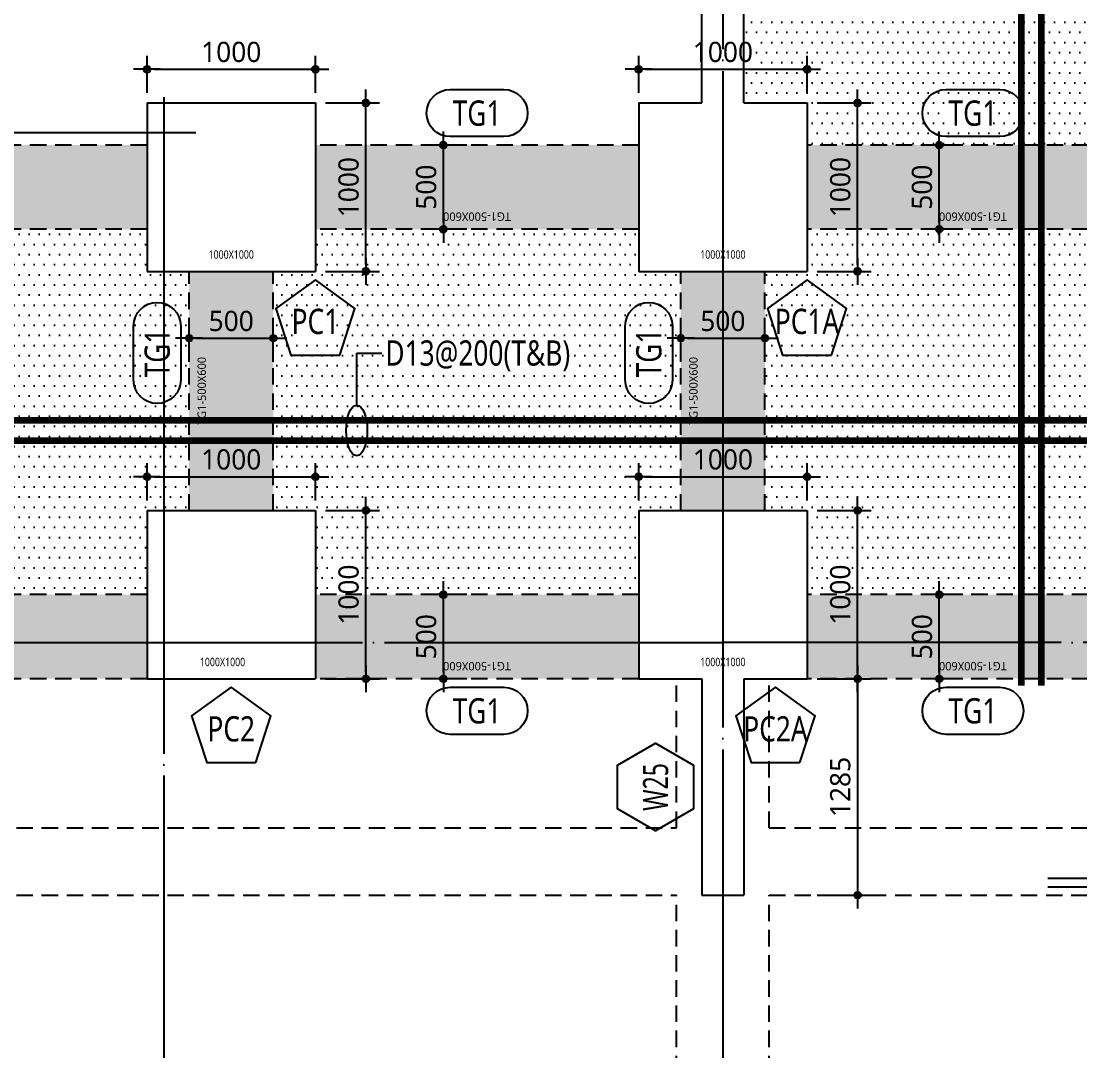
# Model space of a CAD drawing. Header units: millimetres. Extents: x 350420 to 672135, y -312840 to -44390.
# Drawn here: x 528082 to 534370, y -68560 to -62444 of the extents above; entities that cross this region are included whole.
import ezdxf
from ezdxf.enums import TextEntityAlignment as Align
from ezdxf.xclip import XClip

# ---------------------------------------------------------------- set-up
doc = ezdxf.new("R2010")
doc.units = ezdxf.units.MM
doc.header["$LTSCALE"] = 65
doc.header["$XCLIPFRAME"] = 0
for name, pattern in [('CEN', [62, 60, -1, 0, -1]), ('HID2', [7.5, 6, -1.5]), ('XS-지하주차장$0$CEN', [62, 60, -1, 0, -1]), ('XS-지하주차장$0$HID', [2.3, 1.5, -0.8])]:
    doc.linetypes.add(name, pattern=pattern)
doc.layers.get('Defpoints').update_dxf_attribs({"color": 145})
for name, color, linetype in [('252', 252, 'Continuous'), ('BAR-B', 2, 'HID2'), ('BAR-T', 2, 'Continuous'), ('CEN', 1, 'CEN'), ('DIM', 7, 'Continuous'), ('DOT', 7, 'Continuous'), ('LEADER', 7, 'Continuous'), ('M', 7, 'Continuous'), ('NAME-B', 6, 'Continuous'), ('NAME-C', 1, 'Continuous'), ('NAME-W', 4, 'Continuous'), ('T', 6, 'Continuous'), ('XS-지하주차장$0$CEN', 1, 'XS-지하주차장$0$CEN'), ('XS-지하주차장$0$G', 4, 'XS-지하주차장$0$HID'), ('XS-지하주차장$0$TG', 30, 'XS-지하주차장$0$HID'), ('XS-지하주차장$0$W1', 2, 'Continuous'), ('XS-지하주차장$0$W1-H', 11, 'XS-지하주차장$0$HID'), ('보강근', 2, 'Continuous')]:
    doc.layers.add(name, color=color, linetype=linetype)
doc.layers.add('XS-지하주차장$0$DEFPOINT', color=144, linetype='Continuous', plot=False)
doc.styles.add('XS-지하주차장$0$맑은고딕', font='malgun.ttf')
doc.styles.add('맑은고딕', font='malgun.ttf')
doc.dimstyles.new('DIM_40', dxfattribs={"dimscale": 40, "dimtxt": 3, "dimasz": 1, "dimexe": 2, "dimexo": 1.5, "dimgap": 1, "dimtad": 1, "dimdec": 0, "dimzin": 0, "dimdsep": 46, "dimtxsty": '맑은고딕', "dimblk1": 'DIMDOT', "dimblk2": 'DIMDOT', "dimsah": 1, "dimcen": 0.09, "dimdle": 2, "dimclrd": 7, "dimclre": 7, "dimclrt": 6, "dimadec": 0, "dimazin": 0, "dimtfac": 1, "dimtdec": 0, "dimtix": 1, "dimtmove": 2, "dimatfit": 3, "dimldrblk": 'DIMDOT', "dimfxl": 0, "dimtolj": 1, "dimtzin": 0, "dimarcsym": 0})
pattern_1 = [(0, (255970, -115670), (30, 60), [0, -60])]

# ---------------------------------------------------------------- blocks, each defined once
blk = doc.blocks.new('XS-지하주차장$0$B1-6')
at = {"layer": 'XS-지하주차장$0$CEN'}
for p, q in [((18480, 8925), (18480, 0)), ((18480, 8925), (18480, 0)), ((15160, 4740), (15160, 0)), ((12440, 4530), (15350, 4530)), ((12440, 1500), (18480, 1500)), ((24520, 1500), (18480, 1500))]:
    blk.add_line(p, q, dxfattribs=at)
at = {"layer": 'XS-지하주차장$0$W1'}
for p, q in [((18355, 4705), (18355, 7205)), ((18605, 4705), (18605, 7205)), ((15060, 4705), (16060, 4705)), ((15060, 4705), (15060, 3705)), ((16060, 4705), (16060, 3705)), ((17980, 4705), (18355, 4705)), ((17980, 4705), (17980, 3705)), ((18605, 4705), (18980, 4705)), ((18980, 4705), (18980, 3705)), ((15060, 3705), (16060, 3705)), ((17980, 3705), (18980, 3705)), ((15060, 2285), (16060, 2285)), ((15060, 2285), (15060, 1285)), ((16060, 2285), (16060, 1285)), ((17980, 2285), (18980, 2285)), ((17980, 2285), (17980, 1285)), ((18980, 2285), (18980, 1285)), ((15060, 1285), (16060, 1285)), ((17980, 1285), (18355, 1285)), ((18355, 1285), (18355, 0)), ((18605, 1285), (18605, 0)), ((18605, 1285), (18980, 1285)), ((18355, 0), (18605, 0))]:
    blk.add_line(p, q, dxfattribs=at)
at = {"layer": 'XS-지하주차장$0$DEFPOINT', "color": 2, "style": 'XS-지하주차장$0$맑은고딕', "width": 0.8}
for p in [(15560, 3805), (18480, 3805), (15508.3, 1385), (18480, 1385)]:
    blk.add_text('1000X1000', height=50, dxfattribs=at).set_placement(p, align=Align.MIDDLE_CENTER)
blk = doc.blocks.new('XS-지하주차장$0$B2-W')
at = {"layer": 'XS-지하주차장$0$W1-H'}
for p, q in [((107385, 84700), (106385, 84700)), ((106385, 84700), (106385, 83700)), ((107385, 84700), (107385, 83700)), ((109805, 84700), (108805, 84700)), ((108805, 84700), (108805, 83700)), ((109805, 84700), (109805, 83700)), ((107385, 83700), (106385, 83700)), ((109805, 83700), (108805, 83700)), ((107385, 81780), (106385, 81780)), ((106385, 81780), (106385, 81405)), ((107385, 81780), (107385, 80780)), ((109805, 81780), (108805, 81780)), ((108805, 81780), (108805, 80780)), ((109805, 81780), (109805, 81405)), ((105100, 81405), (105100, 81155)), ((106385, 81405), (105100, 81405)), ((109805, 81405), (112305, 81405)), ((106385, 81155), (105100, 81155)), ((106385, 81155), (106385, 80780)), ((109805, 81155), (112305, 81155)), ((109805, 81155), (109805, 80780)), ((107385, 80780), (106385, 80780)), ((109805, 80780), (108805, 80780))]:
    blk.add_line(p, q, dxfattribs=at)
blk = doc.blocks.new('XS-지하주차장')
at = {"layer": 'XS-지하주차장$0$G'}
for p, q in [((644610, 156310), (644610, 150745)), ((645010, 156310), (645010, 150745)), ((640160, 150745), (644610, 150745)), ((645010, 150745), (645895, 150745)), ((640110, 150195), (644610, 150195)), ((644610, 150195), (644610, 144415)), ((645010, 150195), (645010, 144415)), ((645010, 150195), (645895, 150195))]:
    blk.add_line(p, q, dxfattribs=at)
at = {"layer": 'XS-지하주차장$0$TG'}
for p, q in [((645895, 153890), (645895, 156010)), ((646395, 153890), (646395, 156010)), ((648565, 153890), (648565, 156010)), ((649065, 153890), (649065, 156010)), ((646895, 153640), (648315, 153640)), ((646895, 153140), (648315, 153140)), ((645895, 150970), (645895, 152890)), ((646395, 150970), (646395, 152890)), ((648565, 150970), (648565, 152890)), ((649065, 150970), (649065, 152890)), ((646895, 150720), (648315, 150720)), ((646895, 150220), (648315, 150220)), ((645895, 148000), (645895, 149970)), ((646395, 148000), (646395, 149970)), ((648565, 148000), (648565, 149970)), ((649065, 148000), (649065, 149970))]:
    blk.add_line(p, q, dxfattribs=at)
at = {"layer": 'XS-지하주차장$0$W1', "rotation": 270}
blk.add_blockref('XS-지하주차장$0$B1-6', (644610, 168950), dxfattribs=at)
at = {"layer": 'XS-지하주차장$0$W1-H'}
blk.add_blockref('XS-지하주차장$0$B2-W', (539510, 69190), dxfattribs=at)
at = {"layer": 'XS-지하주차장$0$DEFPOINT', "color": 2, "style": 'XS-지하주차장$0$맑은고딕'}
for p in [(647605, 153565), (647605, 150645)]:
    blk.add_text('TG1-500X600', height=50, dxfattribs=at).set_placement(p, align=Align.MIDDLE_CENTER)
for p in [(645970, 151930), (648640, 151930), (645970, 148985), (648640, 148985)]:
    blk.add_text('TG1-500X600', height=50, rotation=90, dxfattribs=at).set_placement(p, align=Align.MIDDLE_CENTER)
blk = doc.blocks.new('DIMDOT')
at = {"layer": 'DIM', "linetype": 'Continuous'}
blk.add_line((-2, 0), (2, 0), dxfattribs=at)
for radius in [0.5, 0.25]:
    blk.add_circle((0, 0), radius, dxfattribs=at)
blk = doc.blocks.new('*D860')
at = {"layer": 'Defpoints', "color": 0, "linetype": 'Continuous', "transparency": 16777216}
for p in [(532750, -65350), (533050, -65350), (532750, -66350)]:
    blk.add_point(p, dxfattribs=at)
at = {"layer": 'DIM', "color": 7, "linetype": 'Continuous', "lineweight": -2, "transparency": 16777216}
for p, q in [((532810, -65350), (533130, -65350)), ((533050, -66310), (533050, -65390)), ((532810, -66350), (533130, -66350))]:
    blk.add_line(p, q, dxfattribs=at)
at = {"layer": 'DIM', "color": 7, "linetype": 'Continuous', "lineweight": -2, "transparency": 16777216, "xscale": 40, "yscale": 40, "zscale": 40}
for p, rotation in [((533050, -65350), 90), ((533050, -66350), 270)]:
    blk.add_blockref('DIMDOT', p, dxfattribs=dict(at, rotation=rotation))
at = {"layer": 'DIM', "color": 6, "linetype": 'Continuous', "transparency": 16777216, "insert": (532947.6, -65850), "char_height": 120, "attachment_point": 5, "rotation": 90, "style": '맑은고딕'}
blk.add_mtext('\\A1;1000', dxfattribs=at)
blk = doc.blocks.new('*D861')
at = {"layer": 'Defpoints', "color": 0, "linetype": 'Continuous', "transparency": 16777216}
for p in [(532750, -65150), (531750, -65350), (532750, -65350)]:
    blk.add_point(p, dxfattribs=at)
at = {"layer": 'DIM', "color": 7, "linetype": 'Continuous', "lineweight": -2, "transparency": 16777216}
for p, q in [((531750, -65290), (531750, -65070)), ((532750, -65290), (532750, -65070)), ((531790, -65150), (532710, -65150))]:
    blk.add_line(p, q, dxfattribs=at)
at = {"layer": 'DIM', "color": 7, "linetype": 'Continuous', "lineweight": -2, "transparency": 16777216, "xscale": 40, "yscale": 40, "zscale": 40, "rotation": 180}
blk.add_blockref('DIMDOT', (531750, -65150), dxfattribs=at)
at = {"layer": 'DIM', "color": 7, "linetype": 'Continuous', "lineweight": -2, "transparency": 16777216, "xscale": 40, "yscale": 40, "zscale": 40}
blk.add_blockref('DIMDOT', (532750, -65150), dxfattribs=at)
at = {"layer": 'DIM', "color": 6, "linetype": 'Continuous', "transparency": 16777216, "insert": (532250, -65047.6), "char_height": 120, "attachment_point": 5, "style": '맑은고딕'}
blk.add_mtext('\\A1;1000', dxfattribs=at)
blk = doc.blocks.new('*D878')
at = {"layer": 'Defpoints', "color": 0, "linetype": 'Continuous', "transparency": 16777216}
for p in [(529830, -65350), (530130, -65350), (529830, -66350)]:
    blk.add_point(p, dxfattribs=at)
at = {"layer": 'DIM', "color": 7, "linetype": 'Continuous', "lineweight": -2, "transparency": 16777216}
for p, q in [((529890, -65350), (530210, -65350)), ((530130, -66310), (530130, -65390)), ((529890, -66350), (530210, -66350))]:
    blk.add_line(p, q, dxfattribs=at)
at = {"layer": 'DIM', "color": 7, "linetype": 'Continuous', "lineweight": -2, "transparency": 16777216, "xscale": 40, "yscale": 40, "zscale": 40}
for p, rotation in [((530130, -65350), 90), ((530130, -66350), 270)]:
    blk.add_blockref('DIMDOT', p, dxfattribs=dict(at, rotation=rotation))
at = {"layer": 'DIM', "color": 6, "linetype": 'Continuous', "transparency": 16777216, "insert": (530027.6, -65850), "char_height": 120, "attachment_point": 5, "rotation": 90, "style": '맑은고딕'}
blk.add_mtext('\\A1;1000', dxfattribs=at)
blk = doc.blocks.new('*D879')
at = {"layer": 'Defpoints', "color": 0, "linetype": 'Continuous', "transparency": 16777216}
for p in [(529830, -65150), (528830, -65350), (529830, -65350)]:
    blk.add_point(p, dxfattribs=at)
at = {"layer": 'DIM', "color": 7, "linetype": 'Continuous', "lineweight": -2, "transparency": 16777216}
for p, q in [((528830, -65290), (528830, -65070)), ((529830, -65290), (529830, -65070)), ((528870, -65150), (529790, -65150))]:
    blk.add_line(p, q, dxfattribs=at)
at = {"layer": 'DIM', "color": 7, "linetype": 'Continuous', "lineweight": -2, "transparency": 16777216, "xscale": 40, "yscale": 40, "zscale": 40, "rotation": 180}
blk.add_blockref('DIMDOT', (528830, -65150), dxfattribs=at)
at = {"layer": 'DIM', "color": 7, "linetype": 'Continuous', "lineweight": -2, "transparency": 16777216, "xscale": 40, "yscale": 40, "zscale": 40}
blk.add_blockref('DIMDOT', (529830, -65150), dxfattribs=at)
at = {"layer": 'DIM', "color": 6, "linetype": 'Continuous', "transparency": 16777216, "insert": (529330, -65047.6), "char_height": 120, "attachment_point": 5, "style": '맑은고딕'}
blk.add_mtext('\\A1;1000', dxfattribs=at)
blk = doc.blocks.new('*D888')
at = {"layer": 'Defpoints', "color": 0, "linetype": 'Continuous', "transparency": 16777216}
for p in [(532750, -62930), (533050, -62930), (532750, -63930)]:
    blk.add_point(p, dxfattribs=at)
at = {"layer": 'DIM', "color": 7, "linetype": 'Continuous', "lineweight": -2, "transparency": 16777216}
for p, q in [((532810, -62930), (533130, -62930)), ((533050, -63890), (533050, -62970)), ((532810, -63930), (533130, -63930))]:
    blk.add_line(p, q, dxfattribs=at)
at = {"layer": 'DIM', "color": 7, "linetype": 'Continuous', "lineweight": -2, "transparency": 16777216, "xscale": 40, "yscale": 40, "zscale": 40}
for p, rotation in [((533050, -62930), 90), ((533050, -63930), 270)]:
    blk.add_blockref('DIMDOT', p, dxfattribs=dict(at, rotation=rotation))
at = {"layer": 'DIM', "color": 6, "linetype": 'Continuous', "transparency": 16777216, "insert": (532947.6, -63430), "char_height": 120, "attachment_point": 5, "rotation": 90, "style": '맑은고딕'}
blk.add_mtext('\\A1;1000', dxfattribs=at)
blk = doc.blocks.new('*D889')
at = {"layer": 'Defpoints', "color": 0, "linetype": 'Continuous', "transparency": 16777216}
for p in [(532750, -62730), (531750, -62930), (532750, -62930)]:
    blk.add_point(p, dxfattribs=at)
at = {"layer": 'DIM', "color": 7, "linetype": 'Continuous', "lineweight": -2, "transparency": 16777216}
for p, q in [((531750, -62870), (531750, -62650)), ((532750, -62870), (532750, -62650)), ((531790, -62730), (532710, -62730))]:
    blk.add_line(p, q, dxfattribs=at)
at = {"layer": 'DIM', "color": 7, "linetype": 'Continuous', "lineweight": -2, "transparency": 16777216, "xscale": 40, "yscale": 40, "zscale": 40, "rotation": 180}
blk.add_blockref('DIMDOT', (531750, -62730), dxfattribs=at)
at = {"layer": 'DIM', "color": 7, "linetype": 'Continuous', "lineweight": -2, "transparency": 16777216, "xscale": 40, "yscale": 40, "zscale": 40}
blk.add_blockref('DIMDOT', (532750, -62730), dxfattribs=at)
at = {"layer": 'DIM', "color": 6, "linetype": 'Continuous', "transparency": 16777216, "insert": (532250, -62627.6), "char_height": 120, "attachment_point": 5, "style": '맑은고딕'}
blk.add_mtext('\\A1;1000', dxfattribs=at)
blk = doc.blocks.new('*D896')
at = {"layer": 'Defpoints', "color": 0, "linetype": 'Continuous', "transparency": 16777216}
for p in [(529830, -62930), (530130, -62930), (529830, -63930)]:
    blk.add_point(p, dxfattribs=at)
at = {"layer": 'DIM', "color": 7, "linetype": 'Continuous', "lineweight": -2, "transparency": 16777216}
for p, q in [((529890, -62930), (530210, -62930)), ((530130, -63890), (530130, -62970)), ((529890, -63930), (530210, -63930))]:
    blk.add_line(p, q, dxfattribs=at)
at = {"layer": 'DIM', "color": 7, "linetype": 'Continuous', "lineweight": -2, "transparency": 16777216, "xscale": 40, "yscale": 40, "zscale": 40}
for p, rotation in [((530130, -62930), 90), ((530130, -63930), 270)]:
    blk.add_blockref('DIMDOT', p, dxfattribs=dict(at, rotation=rotation))
at = {"layer": 'DIM', "color": 6, "linetype": 'Continuous', "transparency": 16777216, "insert": (530027.6, -63430), "char_height": 120, "attachment_point": 5, "rotation": 90, "style": '맑은고딕'}
blk.add_mtext('\\A1;1000', dxfattribs=at)
blk = doc.blocks.new('*D897')
at = {"layer": 'Defpoints', "color": 0, "linetype": 'Continuous', "transparency": 16777216}
for p in [(529830, -62730), (528830, -62930), (529830, -62930)]:
    blk.add_point(p, dxfattribs=at)
at = {"layer": 'DIM', "color": 7, "linetype": 'Continuous', "lineweight": -2, "transparency": 16777216}
for p, q in [((528830, -62870), (528830, -62650)), ((529830, -62870), (529830, -62650)), ((528870, -62730), (529790, -62730))]:
    blk.add_line(p, q, dxfattribs=at)
at = {"layer": 'DIM', "color": 7, "linetype": 'Continuous', "lineweight": -2, "transparency": 16777216, "xscale": 40, "yscale": 40, "zscale": 40, "rotation": 180}
blk.add_blockref('DIMDOT', (528830, -62730), dxfattribs=at)
at = {"layer": 'DIM', "color": 7, "linetype": 'Continuous', "lineweight": -2, "transparency": 16777216, "xscale": 40, "yscale": 40, "zscale": 40}
blk.add_blockref('DIMDOT', (529830, -62730), dxfattribs=at)
at = {"layer": 'DIM', "color": 6, "linetype": 'Continuous', "transparency": 16777216, "insert": (529330, -62627.6), "char_height": 120, "attachment_point": 5, "style": '맑은고딕'}
blk.add_mtext('\\A1;1000', dxfattribs=at)
blk = doc.blocks.new('*D905')
at = {"layer": 'Defpoints', "color": 0, "linetype": 'Continuous', "transparency": 16777216}
for p in [(532750, -66350), (532750, -67635), (533050, -67635)]:
    blk.add_point(p, dxfattribs=at)
at = {"layer": 'DIM', "color": 7, "linetype": 'Continuous', "lineweight": -2, "transparency": 16777216}
for p, q in [((532810, -66350), (533130, -66350)), ((533050, -66390), (533050, -67595)), ((532810, -67635), (533130, -67635))]:
    blk.add_line(p, q, dxfattribs=at)
at = {"layer": 'DIM', "color": 7, "linetype": 'Continuous', "lineweight": -2, "transparency": 16777216, "xscale": 40, "yscale": 40, "zscale": 40}
for p, rotation in [((533050, -66350), 90), ((533050, -67635), 270)]:
    blk.add_blockref('DIMDOT', p, dxfattribs=dict(at, rotation=rotation))
at = {"layer": 'DIM', "color": 6, "linetype": 'Continuous', "transparency": 16777216, "insert": (532947.6, -66992.5), "char_height": 120, "attachment_point": 5, "rotation": 90, "style": '맑은고딕'}
blk.add_mtext('\\A1;1285', dxfattribs=at)
blk = doc.blocks.new('*D916')
at = {"layer": 'Defpoints', "color": 0, "linetype": 'Continuous', "transparency": 16777216}
for p in [(533535, -63180), (533735, -63180), (533735, -63680)]:
    blk.add_point(p, dxfattribs=at)
at = {"layer": 'DIM', "color": 7, "linetype": 'Continuous', "lineweight": -2, "transparency": 16777216}
for p, q in [((533675, -63180), (533455, -63180)), ((533535, -63640), (533535, -63220)), ((533675, -63680), (533455, -63680))]:
    blk.add_line(p, q, dxfattribs=at)
at = {"layer": 'DIM', "color": 7, "linetype": 'Continuous', "lineweight": -2, "transparency": 16777216, "xscale": 40, "yscale": 40, "zscale": 40}
for p, rotation in [((533535, -63180), 90), ((533535, -63680), 270)]:
    blk.add_blockref('DIMDOT', p, dxfattribs=dict(at, rotation=rotation))
at = {"layer": 'DIM', "color": 6, "linetype": 'Continuous', "transparency": 16777216, "insert": (533433, -63430), "char_height": 120, "attachment_point": 5, "rotation": 90, "style": '맑은고딕'}
blk.add_mtext('\\A1;500', dxfattribs=at)
blk = doc.blocks.new('*D917')
at = {"layer": 'Defpoints', "color": 0, "linetype": 'Continuous', "transparency": 16777216}
for p in [(533535, -65850), (533735, -65850), (533735, -66350)]:
    blk.add_point(p, dxfattribs=at)
at = {"layer": 'DIM', "color": 7, "linetype": 'Continuous', "lineweight": -2, "transparency": 16777216}
for p, q in [((533675, -65850), (533455, -65850)), ((533535, -66310), (533535, -65890)), ((533675, -66350), (533455, -66350))]:
    blk.add_line(p, q, dxfattribs=at)
at = {"layer": 'DIM', "color": 7, "linetype": 'Continuous', "lineweight": -2, "transparency": 16777216, "xscale": 40, "yscale": 40, "zscale": 40}
for p, rotation in [((533535, -65850), 90), ((533535, -66350), 270)]:
    blk.add_blockref('DIMDOT', p, dxfattribs=dict(at, rotation=rotation))
at = {"layer": 'DIM', "color": 6, "linetype": 'Continuous', "transparency": 16777216, "insert": (533433, -66100), "char_height": 120, "attachment_point": 5, "rotation": 90, "style": '맑은고딕'}
blk.add_mtext('\\A1;500', dxfattribs=at)
blk = doc.blocks.new('*D918')
at = {"layer": 'Defpoints', "color": 0, "linetype": 'Continuous', "transparency": 16777216}
for p in [(530590, -63180), (530790, -63180), (530790, -63680)]:
    blk.add_point(p, dxfattribs=at)
at = {"layer": 'DIM', "color": 7, "linetype": 'Continuous', "lineweight": -2, "transparency": 16777216}
for p, q in [((530730, -63180), (530510, -63180)), ((530590, -63640), (530590, -63220)), ((530730, -63680), (530510, -63680))]:
    blk.add_line(p, q, dxfattribs=at)
at = {"layer": 'DIM', "color": 7, "linetype": 'Continuous', "lineweight": -2, "transparency": 16777216, "xscale": 40, "yscale": 40, "zscale": 40}
for p, rotation in [((530590, -63180), 90), ((530590, -63680), 270)]:
    blk.add_blockref('DIMDOT', p, dxfattribs=dict(at, rotation=rotation))
at = {"layer": 'DIM', "color": 6, "linetype": 'Continuous', "transparency": 16777216, "insert": (530488, -63430), "char_height": 120, "attachment_point": 5, "rotation": 90, "style": '맑은고딕'}
blk.add_mtext('\\A1;500', dxfattribs=at)
blk = doc.blocks.new('*D919')
at = {"layer": 'Defpoints', "color": 0, "linetype": 'Continuous', "transparency": 16777216}
for p in [(530590, -65850), (530790, -65850), (530790, -66350)]:
    blk.add_point(p, dxfattribs=at)
at = {"layer": 'DIM', "color": 7, "linetype": 'Continuous', "lineweight": -2, "transparency": 16777216}
for p, q in [((530730, -65850), (530510, -65850)), ((530590, -66310), (530590, -65890)), ((530730, -66350), (530510, -66350))]:
    blk.add_line(p, q, dxfattribs=at)
at = {"layer": 'DIM', "color": 7, "linetype": 'Continuous', "lineweight": -2, "transparency": 16777216, "xscale": 40, "yscale": 40, "zscale": 40}
for p, rotation in [((530590, -65850), 90), ((530590, -66350), 270)]:
    blk.add_blockref('DIMDOT', p, dxfattribs=dict(at, rotation=rotation))
at = {"layer": 'DIM', "color": 6, "linetype": 'Continuous', "transparency": 16777216, "insert": (530488, -66100), "char_height": 120, "attachment_point": 5, "rotation": 90, "style": '맑은고딕'}
blk.add_mtext('\\A1;500', dxfattribs=at)
blk = doc.blocks.new('*D935')
at = {"layer": 'Defpoints', "color": 0, "linetype": 'Continuous', "transparency": 16777216}
for p in [(529580, -64327.2), (529080, -64527.2), (529580, -64527.2)]:
    blk.add_point(p, dxfattribs=at)
at = {"layer": 'DIM', "color": 7, "linetype": 'Continuous', "lineweight": -2, "transparency": 16777216}
for p, q in [((529080, -64467.2), (529080, -64247.2)), ((529580, -64467.2), (529580, -64247.2)), ((529120, -64327.2), (529540, -64327.2))]:
    blk.add_line(p, q, dxfattribs=at)
at = {"layer": 'DIM', "color": 7, "linetype": 'Continuous', "lineweight": -2, "transparency": 16777216, "xscale": 40, "yscale": 40, "zscale": 40, "rotation": 180}
blk.add_blockref('DIMDOT', (529080, -64327.2), dxfattribs=at)
at = {"layer": 'DIM', "color": 7, "linetype": 'Continuous', "lineweight": -2, "transparency": 16777216, "xscale": 40, "yscale": 40, "zscale": 40}
blk.add_blockref('DIMDOT', (529580, -64327.2), dxfattribs=at)
at = {"layer": 'DIM', "color": 6, "linetype": 'Continuous', "transparency": 16777216, "insert": (529330, -64225.2), "char_height": 120, "attachment_point": 5, "style": '맑은고딕'}
blk.add_mtext('\\A1;500', dxfattribs=at)
blk = doc.blocks.new('*D936')
at = {"layer": 'Defpoints', "color": 0, "linetype": 'Continuous', "transparency": 16777216}
for p in [(532500, -64327.2), (532000, -64527.2), (532500, -64527.2)]:
    blk.add_point(p, dxfattribs=at)
at = {"layer": 'DIM', "color": 7, "linetype": 'Continuous', "lineweight": -2, "transparency": 16777216}
for p, q in [((532000, -64467.2), (532000, -64247.2)), ((532500, -64467.2), (532500, -64247.2)), ((532040, -64327.2), (532460, -64327.2))]:
    blk.add_line(p, q, dxfattribs=at)
at = {"layer": 'DIM', "color": 7, "linetype": 'Continuous', "lineweight": -2, "transparency": 16777216, "xscale": 40, "yscale": 40, "zscale": 40, "rotation": 180}
blk.add_blockref('DIMDOT', (532000, -64327.2), dxfattribs=at)
at = {"layer": 'DIM', "color": 7, "linetype": 'Continuous', "lineweight": -2, "transparency": 16777216, "xscale": 40, "yscale": 40, "zscale": 40}
blk.add_blockref('DIMDOT', (532500, -64327.2), dxfattribs=at)
at = {"layer": 'DIM', "color": 6, "linetype": 'Continuous', "transparency": 16777216, "insert": (532250, -64225.2), "char_height": 120, "attachment_point": 5, "style": '맑은고딕'}
blk.add_mtext('\\A1;500', dxfattribs=at)

msp = doc.modelspace()

# ---------------------------------------------------------------- hatches: boundary and pattern name
at = {"layer": 'DOT'}
h = msp.add_hatch(dxfattribs=at)
h.set_pattern_fill('DOTS', color=256, scale=60)
h.set_pattern_definition(pattern_1)
h.paths.add_polyline_path([(534720, -63180), (534720, -58710), (534270, -58710), (534270, -59010), (533275, -59010), (533275, -60430), (532375, -60430), (532375, -62930), (532750, -62930), (532750, -63180)])
h = msp.add_hatch(dxfattribs=at)
h.set_pattern_fill('DOTS', color=256, scale=60)
h.set_pattern_definition(pattern_1)
h.paths.add_polyline_path([(528830, -63680), (528830, -63930), (529080, -63930), (529080, -65350), (528830, -65350), (528830, -65850), (526710, -65850), (526710, -65350), (526460, -65350), (526460, -63930), (526710, -63930), (526710, -63680)])
h = msp.add_hatch(dxfattribs=at)
h.set_pattern_fill('DOTS', color=256, scale=60)
h.set_pattern_definition(pattern_1)
h.paths.add_polyline_path([(529830, -63680), (529830, -63930), (529580, -63930), (529580, -65350), (529830, -65350), (529830, -65850), (531750, -65850), (531750, -65350), (532000, -65350), (532000, -63930), (531750, -63930), (531750, -63680)])
h = msp.add_hatch(dxfattribs=at)
h.set_pattern_fill('DOTS', color=256, scale=60)
h.set_pattern_definition(pattern_1)
h.paths.add_polyline_path([(534720, -63680), (534720, -65850), (532750, -65850), (532750, -65350), (532500, -65350), (532500, -63930), (532750, -63930), (532750, -63680)])

# ---------------------------------------------------------------- linework, layer by layer
at = {"layer": '252'}
for points in [[(528830, -63180), (528830, -63680), (526710, -63180), (526710, -63680)], [(531750, -63180), (531750, -63680), (529830, -63180), (529830, -63680)], [(534720, -63180), (534720, -63680), (532750, -63180), (532750, -63680)], [(529080, -65350), (529580, -65350), (529080, -63930), (529580, -63930)], [(532000, -65350), (532500, -65350), (532000, -63930), (532500, -63930)], [(528830, -65850), (528830, -66350), (526710, -65850), (526710, -66350)], [(531750, -65850), (531750, -66350), (529830, -65850), (529830, -66350)], [(534720, -65850), (534720, -66350), (532750, -65850), (532750, -66350)]]:
    msp.add_solid(points, dxfattribs=at)
at = {"layer": 'BAR-B', "const_width": 40}
for points in [[(534142, -66390), (534142, -58470)], [(535260, -64935), (513810, -64935)]]:
    msp.add_lwpolyline(points, dxfattribs=at)
at = {"layer": 'BAR-T', "const_width": 40}
for points in [[(534022, -66390), (534022, -58470)], [(535260, -64815), (513810, -64815)]]:
    msp.add_lwpolyline(points, dxfattribs=at)
at = {"layer": 'CEN'}
for p, q in [((528930, -67635), (528930, -69135)), ((532250, -67635), (532250, -69135))]:
    msp.add_line(p, q, dxfattribs=at)
at = {"layer": 'DOT'}
msp.add_line((530075.3, -64415), (530225.3, -64415), dxfattribs=at)
at = {"layer": 'LEADER'}
msp.add_line((530075.3, -64725), (530075.3, -64415), dxfattribs=at)
msp.add_ellipse((530075.3, -64875), major_axis=(0, -150), ratio=0.416667, dxfattribs=at)
at = {"layer": 'M'}
for points in [[(530630, -62850), (530950, -62850, -1), (530950, -63130), (530630, -63130, -1)], [(533575, -62850), (533895, -62850, -1), (533895, -63130), (533575, -63130, -1)], [(528750, -64574.8), (528750, -64254.8, -1), (529030, -64254.8), (529030, -64574.8, -1)], [(531670, -64574.8), (531670, -64254.8, -1), (531950, -64254.8), (531950, -64574.8, -1)], [(530630, -66400), (530950, -66400, -1), (530950, -66680), (530630, -66680, -1)], [(533575, -66400), (533895, -66400, -1), (533895, -66680), (533575, -66680, -1)]]:
    msp.add_lwpolyline(points, format="xyb", close=True, dxfattribs=at)
for points in [[(529975.3, -64427.2), (530065.1, -64150.8), (529830, -63980), (529594.9, -64150.8), (529684.7, -64427.2)], [(532895.3, -64427.2), (532985.1, -64150.8), (532750, -63980), (532514.9, -64150.8), (532604.7, -64427.2)], [(529475.3, -66847.2), (529565.1, -66570.8), (529330, -66400), (529094.9, -66570.8), (529184.7, -66847.2)], [(532707.8, -66847.2), (532797.6, -66570.8), (532562.5, -66400), (532327.4, -66570.8), (532417.2, -66847.2)], [(532075, -67122.4), (531850, -67252.3), (531625, -67122.4), (531625, -66862.6), (531850, -66732.7), (532075, -66862.6)]]:
    msp.add_lwpolyline(points, close=True, dxfattribs=at)
at = {"layer": '보강근'}
for p, q in [((534180, -67535), (538845, -67535)), ((534180, -67585), (538845, -67585))]:
    msp.add_line(p, q, dxfattribs=at)

# ---------------------------------------------------------------- block references
ref = msp.add_blockref('XS-지하주차장', (682720, -712245), dxfattribs=dict(rotation=90))
XClip(ref).set_block_clipping_path([(643110.0000000001, 141650.0000000187), (664534.9999999981, 170090.00000001)])

# ---------------------------------------------------------------- texts
at = {"layer": 'NAME-B', "style": '맑은고딕', "width": 0.8}
for p in [(530790, -62990), (533735, -62990), (530790, -66540), (533735, -66540)]:
    msp.add_text('TG1', height=150, dxfattribs=at).set_placement(p, align=Align.MIDDLE)
for p in [(528890, -64414.8), (531810, -64414.8)]:
    msp.add_text('TG1', height=150, rotation=90, dxfattribs=at).set_placement(p, align=Align.MIDDLE)
at = {"layer": 'NAME-C', "style": '맑은고딕', "width": 0.8}
for s, p in [('PC1', (529830, -64227.2)), ('PC1A', (532750, -64227.2)), ('PC2', (529330, -66647.2)), ('PC2A', (532562.5, -66647.2))]:
    msp.add_text(s, height=150, dxfattribs=at).set_placement(p, align=Align.MIDDLE_CENTER)
at = {"layer": 'NAME-W', "style": '맑은고딕', "width": 0.7}
msp.add_text('W25', height=150, rotation=90, dxfattribs=at).set_placement((531850, -66992.5), align=Align.MIDDLE)
at = {"layer": 'T', "style": '맑은고딕', "width": 0.8}
msp.add_text('D13@200(T&B)', height=150, dxfattribs=at).set_placement((530245.3, -64415), align=Align.MIDDLE_LEFT)

# ---------------------------------------------------------------- dimensions: what is measured, and where the dimension line sits
at = {"layer": 'DIM', "linetype": 'Continuous'}
for base, p1, p2, picture, middle in [((529830, -62730), (528830, -62930), (529830, -62930), '*D897', (529330, -62627.6)), ((532750, -62730), (531750, -62930), (532750, -62930), '*D889', (532250, -62627.6)), ((529580, -64327.2), (529080, -64527.2), (529580, -64527.2), '*D935', (529330, -64225.2)), ((532500, -64327.2), (532000, -64527.2), (532500, -64527.2), '*D936', (532250, -64225.2)), ((529830, -65150), (528830, -65350), (529830, -65350), '*D879', (529330, -65047.6)), ((532750, -65150), (531750, -65350), (532750, -65350), '*D861', (532250, -65047.6))]:
    dim = msp.add_linear_dim(base=base, p1=p1, p2=p2, dimstyle='DIM_40', dxfattribs=at)
    dim.commit()
    dim.dimension.update_dxf_attribs({"geometry": picture, "text_midpoint": middle})
for base, p1, p2, angle, picture, middle in [((530130, -62930), (529830, -63930), (529830, -62930), 90, '*D896', (530027.6, -63430)), ((533050, -62930), (532750, -63930), (532750, -62930), 90, '*D888', (532947.6, -63430)), ((530590, -63180), (530790, -63680), (530790, -63180), 90, '*D918', (530488, -63430)), ((533535, -63180), (533735, -63680), (533735, -63180), 90, '*D916', (533433, -63430)), ((530130, -65350), (529830, -66350), (529830, -65350), 90, '*D878', (530027.6, -65850)), ((533050, -65350), (532750, -66350), (532750, -65350), 90, '*D860', (532947.6, -65850)), ((530590, -65850), (530790, -66350), (530790, -65850), 90, '*D919', (530488, -66100)), ((533535, -65850), (533735, -66350), (533735, -65850), 90, '*D917', (533433, -66100)), ((533050, -67635), (532750, -66350), (532750, -67635), 270, '*D905', (532947.6, -66992.5))]:
    dim = msp.add_linear_dim(base=base, p1=p1, p2=p2, angle=angle, dimstyle='DIM_40', dxfattribs=at)
    dim.commit()
    dim.dimension.update_dxf_attribs({"geometry": picture, "text_midpoint": middle})

doc.saveas('drawing.dxf')
